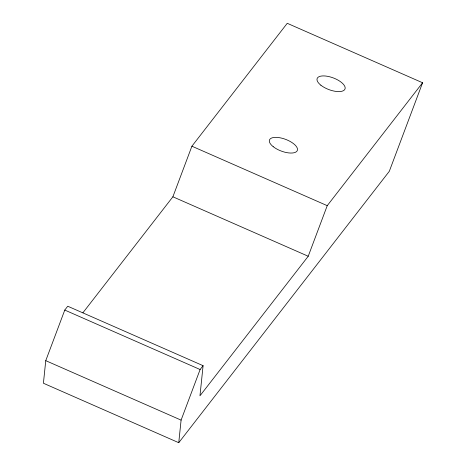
<?xml version="1.0" encoding="UTF-8"?>
<svg xmlns="http://www.w3.org/2000/svg" width="466" height="466" viewBox="0 0 466 466"><rect width="100%" height="100%" fill="white"/><g stroke="black" fill="none" stroke-linecap="round" stroke-linejoin="round"><path stroke-width="0.7" d="M422.586 82.762L327.237 205.663L308.224 256.253L199.966 395.797L203.089 365.688L67.751 306.226L64.774 310.071L45.755 360.661L43.414 383.238L178.752 442.7L389.308 171.296L422.586 82.762L287.248 23.3L191.905 146.202L172.886 196.792L82.896 312.791M178.752 442.7L181.093 420.122L200.112 369.526L203.089 365.688M191.905 146.202L327.237 205.663M172.886 196.792L308.224 256.253M64.774 310.071L200.112 369.526M45.755 360.661L181.093 420.122M320.876 85.22A14.883 6.244 20.6 0 0 344.613 89.699A14.883 6.244 20.6 0 0 327.755 76.348A14.883 6.244 20.6 0 0 320.876 85.22M273.198 146.668A14.883 6.244 20.6 0 0 296.941 151.153A14.883 6.244 20.6 0 0 280.083 137.796A14.883 6.244 20.6 0 0 273.198 146.668"/></g></svg>
